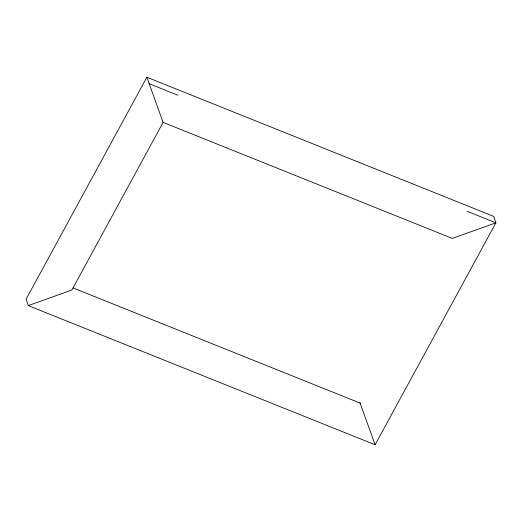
<?xml version="1.0" encoding="UTF-8"?>
<svg xmlns="http://www.w3.org/2000/svg" width="522" height="522" viewBox="0 0 522 522"><rect width="100%" height="100%" fill="white"/><g stroke="black" fill="none" stroke-linecap="round" stroke-linejoin="round"><path stroke-width="0.78" d="M146.878 77.236L26.1 299.171L28.279 305.611L375.122 444.764L495.9 222.829L493.721 216.389L146.878 77.236L163.099 122.389L452.306 238.417L495.9 222.829L467.079 211.266M163.099 122.389L71.873 290.017L28.279 305.611M149.051 83.677L177.871 95.239M73.139 287.961L360.663 403.31M375.122 444.764L359.886 402.508"/></g></svg>
